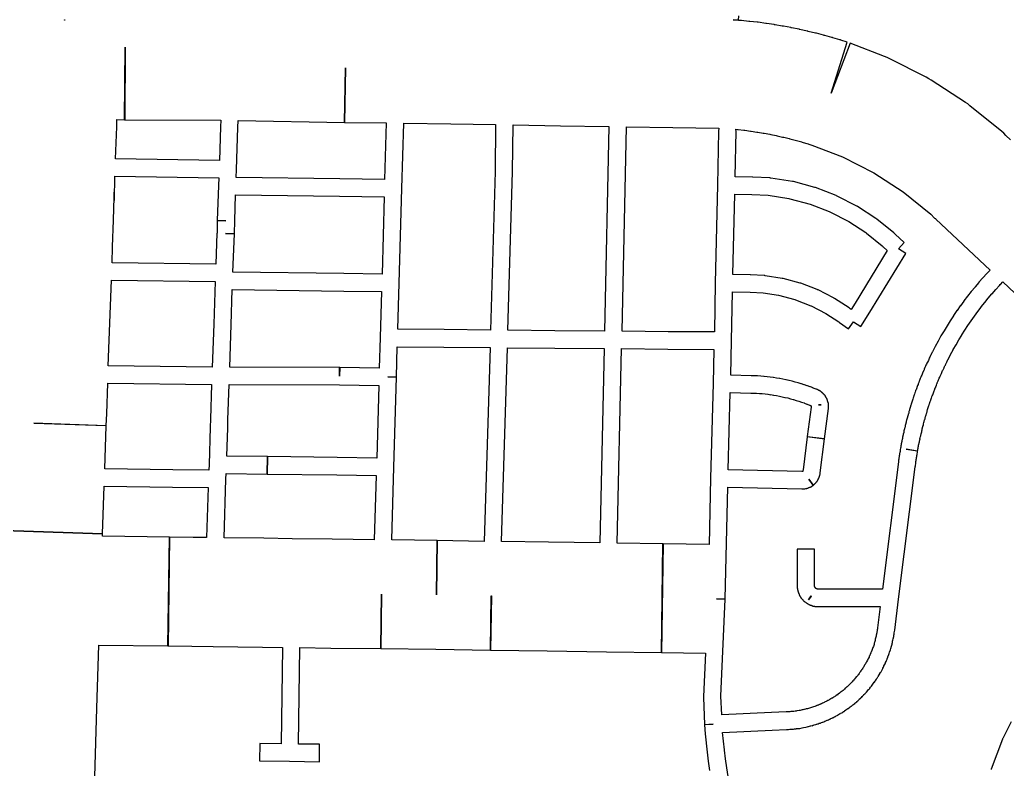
# Model space of a CAD drawing. Extents: x 0 to 1129, y 203 to 1017.
# Drawn here: x 811.9 to 876, y 419.3 to 467.9 of the extents above; entities that cross this region are included whole.
import ezdxf

# ---------------------------------------------------------------- set-up
doc = ezdxf.new("R2010")
doc.units = 0
doc.layers.get('0').update_dxf_attribs({"linetype": 'CONTINUOUS'})

msp = doc.modelspace()

# ---------------------------------------------------------------- linework, layer by layer
at = {"color": 1}
for points in [[(814.775556, 467.889765), (814.803778, 467.889765), (814.803778, 467.882766), (814.775556, 467.882766), (814.775556, 467.889765)], [(876.159115, 460.100545), (875.869848, 460.396855), (875.735781, 460.530922), (875.59467, 460.643811), (873.527404, 462.308922), (873.386293, 462.435922), (873.238115, 462.527656), (871.015626, 463.981078), (870.853337, 464.072811), (870.691048, 464.164545), (868.334515, 465.363966), (868.165182, 465.448633), (867.995848, 465.519211), (865.766293, 466.379966), (864.517448, 463.134411), (865.56167, 466.450545), (865.159492, 466.570478), (865.124226, 466.591701), (865.096004, 466.5987), (864.630337, 466.732767), (864.602115, 466.739766), (864.573892, 466.746765), (864.108226, 466.880832), (864.072959, 466.887831), (864.03767, 466.89483), (863.572004, 467.02183), (863.543781, 467.028829), (863.515559, 467.028829), (863.042826, 467.141718), (863.007559, 467.155942), (862.972293, 467.162941), (862.492515, 467.268786), (862.471292, 467.275785), (862.44307, 467.282784), (861.956247, 467.381584), (861.928025, 467.381584), (861.906802, 467.388583), (861.427024, 467.480294), (861.391758, 467.487294), (861.356469, 467.494293), (860.883758, 467.578959), (860.848469, 467.578959), (860.820247, 467.585958), (860.333402, 467.656514), (860.30518, 467.663513), (860.283957, 467.663513), (859.797112, 467.734046), (859.761846, 467.734046), (859.726579, 467.741045), (859.239734, 467.79749), (859.211512, 467.79749), (859.190289, 467.79749), (858.703444, 467.846867), (858.668155, 467.846867), (858.632889, 467.853866), (858.52, 467.860865), (858.52, 467.874864), (858.167222, 467.889088), (858.52, 467.882089), (858.527044, 468.143765)], [(818.719622, 466.118809), (818.6914, 461.412742), (824.928511, 461.377476), (824.907288, 460.947098), (824.829666, 458.76692), (818.091622, 458.872742), (818.169221, 460.961187), (818.183445, 461.419809), (818.677312, 461.41281), (818.719622, 466.118809)], [(833.007111, 464.771345), (832.957711, 461.243567), (835.66, 461.208301), (835.554155, 457.539412), (832.654333, 457.581745), (832.647334, 457.581745), (825.923401, 457.673479), (825.937399, 458.174412), (826.036177, 460.9049), (826.0574, 461.363523), (832.950667, 461.243567), (833.007111, 464.771345)], [(836.795933, 461.19446), (839.843933, 461.138016), (842.757889, 461.095683), (842.7226, 458.061794), (842.7226, 458.054795), (842.419222, 447.767817), (839.406511, 447.796039), (836.407889, 447.817263), (836.499622, 450.808818), (836.668956, 456.947151), (836.795933, 461.19446)], [(843.886778, 461.081572), (846.970067, 461.025127), (850.109778, 460.97575), (849.827556, 447.704238), (846.603178, 447.725461), (843.548111, 447.753684), (843.851489, 458.026572), (843.851489, 458.033572), (843.886778, 461.081572)], [(851.238667, 460.954572), (854.2514, 460.905171), (857.228822, 460.862861), (857.221823, 460.672349), (857.151267, 457.16575), (857.010156, 450.836905), (856.946645, 447.640727), (853.941001, 447.66195), (850.95649, 447.690172), (851.238667, 460.954572)], [(858.350667, 460.792282), (858.442378, 460.785283), (858.491778, 460.778284), (858.851622, 460.742995), (858.922155, 460.735996), (859.289044, 460.679552), (859.338444, 460.672553), (859.698289, 460.616108), (859.761778, 460.609109), (860.121622, 460.545598), (860.185111, 460.538599), (860.544956, 460.468066), (860.6014, 460.461066), (860.968289, 460.383467), (861.024734, 460.369243), (861.377489, 460.291643), (861.448067, 460.277645), (861.800822, 460.192978), (861.850222, 460.17898), (862.195933, 460.087246), (862.266511, 460.073248), (862.619266, 459.974448), (862.619266, 459.967449), (863.035556, 459.85456), (863.084956, 459.833337), (863.275444, 459.769848), (865.265111, 459.014892), (867.290067, 457.97067), (869.188, 456.743026), (871.001266, 455.289559), (871.241178, 455.035559), (871.290556, 455.000292), (871.325845, 454.965026), (874.832444, 451.663026), (874.684289, 451.500737), (874.620778, 451.437248), (874.620778, 451.430249), (874.366778, 451.155094), (874.366778, 451.148094), (874.359779, 451.148094), (874.112846, 450.865872), (874.112846, 450.858873), (874.105846, 450.858873), (873.86598, 450.562562), (873.858981, 450.562562), (873.858981, 450.555563), (873.619092, 450.266274), (873.612093, 450.259275), (873.379248, 449.962942), (873.372249, 449.955943), (873.139427, 449.659632), (873.139427, 449.645408), (873.132428, 449.645408), (872.913695, 449.34203), (872.906695, 449.328032), (872.695006, 449.024632), (872.681008, 449.024632), (872.469319, 448.707143), (872.46232, 448.693145), (872.25772, 448.375634), (872.250721, 448.375634), (872.250721, 448.368634), (872.046098, 448.051146), (872.046098, 448.044147), (871.848543, 447.726635), (871.848543, 447.719636), (871.650987, 447.388014), (871.650987, 447.381015), (871.467565, 447.049392), (871.460566, 447.049392), (871.460566, 447.035394), (871.284166, 446.703772), (871.270168, 446.696773), (871.107879, 446.358106), (871.10088, 446.358106), (871.086656, 446.322817), (871.051389, 446.273439), (871.051389, 446.259215), (871.04439, 446.252216), (871.016168, 446.188727), (870.987946, 446.132283), (870.980946, 446.132283), (870.980946, 446.118059), (870.952724, 446.068681), (870.952724, 446.061682), (870.931501, 446.005238), (870.917277, 445.998239), (870.889055, 445.93475), (870.889055, 445.927751), (870.867832, 445.885418), (870.860833, 445.871419), (870.860833, 445.86442), (870.860833, 445.857421), (870.83261, 445.800977), (870.769122, 445.681044), (870.7409, 445.617532), (870.7409, 445.610533), (870.705633, 445.547044), (870.677411, 445.483556), (870.656188, 445.412978), (870.606788, 445.328311), (870.564477, 445.222489), (870.550253, 445.1872), (870.52903, 445.151933), (870.515031, 445.095489), (870.501033, 445.08849), (870.487035, 445.046134), (870.480036, 445.024911), (870.480036, 445.017912), (870.458813, 444.982645), (870.458813, 444.975646), (870.430591, 444.912135), (870.38119, 444.792179), (870.38119, 444.778181), (870.374191, 444.771182), (870.374191, 444.764183), (870.345969, 444.700694), (870.310703, 444.630138), (870.310703, 444.623139), (870.268347, 444.496162), (870.254348, 444.489163), (870.240124, 444.439785), (870.240124, 444.425561), (870.211902, 444.376183), (870.211902, 444.369184), (870.204903, 444.355186), (870.176681, 444.284608), (870.176681, 444.277609), (870.162683, 444.228209), (870.13446, 444.16472), (870.106238, 444.094164), (870.056861, 443.96012), (870.035638, 443.896609), (870.035638, 443.88961), (870.007415, 443.840232), (870.007415, 443.826234), (869.972149, 443.734523), (869.96515, 443.699234), (869.958151, 443.685236), (869.929928, 443.607613), (869.929928, 443.600614), (869.91593, 443.565348), (869.91593, 443.558349), (869.887708, 443.494837), (869.887708, 443.487838), (869.887708, 443.480839), (869.873484, 443.424395), (869.873484, 443.417396), (869.852261, 443.360951), (869.845262, 443.360951), (869.824039, 443.290396), (869.817039, 443.283396), (869.817039, 443.276397), (869.803041, 443.212886), (869.73953, 443.022397), (869.711308, 442.958886), (869.711308, 442.951887), (869.69731, 442.881331), (869.69731, 442.867333), (869.683311, 442.867333), (869.676312, 442.817933), (869.669313, 442.79671), (869.64809, 442.747332), (869.64809, 442.740333), (869.634092, 442.676822), (869.634092, 442.669823), (869.612869, 442.613378), (869.60587, 442.606379), (869.60587, 442.585156), (869.59887, 442.542823), (869.591871, 442.528825), (869.570648, 442.479424), (869.570648, 442.472425), (869.570648, 442.465426), (869.55665, 442.394848), (869.535427, 442.331359), (869.528428, 442.303137), (869.521429, 442.296138), (869.521429, 442.289139), (869.521429, 442.267916), (869.472028, 442.126805), (869.472028, 442.119806), (869.45803, 442.04925), (869.436807, 441.985761), (869.422583, 441.915183), (869.422583, 441.908184), (869.40136, 441.858784), (869.40136, 441.844786), (869.387362, 441.788341), (869.387362, 441.774117), (869.380363, 441.774117), (869.366139, 441.703584), (869.35214, 441.633006), (869.330917, 441.576562), (869.330917, 441.562563), (869.316919, 441.513163), (869.316919, 441.506164), (869.316919, 441.49194), (869.295696, 441.435496), (869.295696, 441.428497), (869.281472, 441.372052), (869.281472, 441.365053), (869.260249, 441.294475), (869.260249, 441.287476), (869.246251, 441.21692), (869.239252, 441.160476), (869.232252, 441.118142), (869.20403, 441.019365), (869.20403, 441.012366), (869.197031, 440.948877), (869.183033, 440.941878), (869.176034, 440.878366), (869.176034, 440.871367), (869.162036, 440.807879), (869.148037, 440.737323), (869.134039, 440.666767), (869.134039, 440.659768), (869.12704, 440.652769), (869.112816, 440.596325), (869.112816, 440.589326), (869.105817, 440.525837), (869.091819, 440.462348), (869.091819, 440.455349), (869.07782, 440.384794), (869.070821, 440.377794), (869.063822, 440.314283), (869.056823, 440.243728), (869.042825, 440.236729), (869.035826, 440.16615), (869.028827, 440.109706), (869.028827, 440.102707), (869.007604, 440.01804), (869.000604, 439.940418), (869.000604, 439.933419), (868.993605, 439.891085), (868.993605, 439.877087), (868.972382, 439.820643), (868.972382, 439.806644), (868.965383, 439.7502), (868.958384, 439.679644), (868.94416, 439.609089), (868.94416, 439.595091), (868.930162, 439.538646), (868.930162, 439.524648), (868.923163, 439.468204), (868.923163, 439.454205), (868.909164, 439.397761), (868.909164, 439.383763), (868.902165, 439.327318), (868.895166, 439.256763), (868.895166, 439.242764), (868.888167, 439.158098), (868.874169, 439.115764), (868.86717, 439.045209), (867.858237, 430.952498), (865.452281, 430.952498), (865.452281, 430.959497), (863.702503, 430.959497), (863.68128, 430.959497), (863.653058, 430.959497), (863.646059, 430.959497), (863.624836, 430.966496), (863.617836, 430.966496), (863.610837, 430.966496), (863.603838, 430.966496), (863.58984, 430.966496), (863.58984, 430.973495), (863.582841, 430.973495), (863.582841, 430.980494), (863.575842, 430.980494), (863.568843, 430.980494), (863.561844, 430.980494), (863.554844, 430.980494), (863.554844, 430.987494), (863.547845, 431.001492), (863.540846, 431.001492), (863.540846, 431.008491), (863.505557, 431.029714), (863.505557, 431.036713), (863.491559, 431.043712), (863.491559, 431.050711), (863.48456, 431.050711), (863.477561, 431.064935), (863.477561, 431.071934), (863.477561, 431.078934), (863.477561, 431.085933), (863.470562, 431.085933), (863.470562, 431.092932), (863.470562, 431.10693), (863.456563, 431.10693), (863.456563, 431.113929), (863.456563, 431.120928), (863.456563, 431.127927), (863.449564, 431.127927), (863.449564, 431.141926), (863.449564, 431.148925), (863.449564, 431.155924), (863.449564, 431.162923), (863.449564, 431.177147), (863.449564, 431.191145), (863.449564, 431.198144), (863.449564, 433.540589), (862.320675, 433.540589), (862.327674, 433.53359), (862.327674, 431.191145), (862.327674, 431.162923), (862.327674, 431.148925), (862.327674, 431.120702), (862.327674, 431.106478), (862.327674, 431.09248), (862.327674, 431.071257), (862.327674, 431.035991), (862.334674, 430.979546), (862.341673, 430.972547), (862.341673, 430.965548), (862.341673, 430.95155), (862.341673, 430.944551), (862.341673, 430.937551), (862.348672, 430.930552), (862.348672, 430.916554), (862.348672, 430.909555), (862.348672, 430.902556), (862.355671, 430.881333), (862.355671, 430.867335), (862.355671, 430.860335), (862.369669, 430.832113), (862.376668, 430.81089), (862.383667, 430.789667), (862.40489, 430.726178), (862.41189, 430.704955), (862.418889, 430.683732), (862.440112, 430.648466), (862.440112, 430.634467), (862.447111, 430.627468), (862.447111, 430.620469), (862.447111, 430.61347), (862.45411, 430.592247), (862.475333, 430.564025), (862.482332, 430.550026), (862.482332, 430.543027), (862.489331, 430.529029), (862.49633, 430.507806), (862.510329, 430.486583), (862.517328, 430.479584), (862.524327, 430.458361), (862.531326, 430.451362), (862.545324, 430.444362), (862.552323, 430.437363), (862.552323, 430.423365), (862.559322, 430.416366), (862.566322, 430.409367), (862.566322, 430.402368), (862.580546, 430.381145), (862.587545, 430.374146), (862.601543, 430.352922), (862.636832, 430.310589), (862.65083, 430.30359), (862.657829, 430.296591), (862.657829, 430.289592), (862.664828, 430.275594), (862.671828, 430.268594), (862.678827, 430.268594), (862.693051, 430.254596), (862.70005, 430.240598), (862.735316, 430.205309), (862.74954, 430.191311), (862.763538, 430.184312), (862.770538, 430.170313), (862.777537, 430.163314), (862.784536, 430.156315), (862.805759, 430.149316), (862.812758, 430.135318), (862.855091, 430.100029), (862.876314, 430.09303), (862.883314, 430.079031), (862.904537, 430.064807), (862.911536, 430.064807), (862.918535, 430.064807), (862.918535, 430.057808), (862.932533, 430.057808), (862.939532, 430.050809), (862.946531, 430.050809), (862.967754, 430.029586), (862.974754, 430.022587), (862.981753, 430.022587), (862.988752, 430.015588), (863.016974, 429.994365), (863.045196, 429.987366), (863.052195, 429.980367), (863.059194, 429.980367), (863.073193, 429.966368), (863.080192, 429.966368), (863.087191, 429.959369), (863.09419, 429.959369), (863.108188, 429.95237), (863.115187, 429.95237), (863.129186, 429.945371), (863.14341, 429.931373), (863.150409, 429.931373), (863.157408, 429.924374), (863.178631, 429.924374), (863.18563, 429.917375), (863.192629, 429.917375), (863.199628, 429.917375), (863.213626, 429.910375), (863.220626, 429.910375), (863.227625, 429.910375), (863.248848, 429.896151), (863.270071, 429.889152), (863.284295, 429.889152), (863.291294, 429.882153), (863.305292, 429.882153), (863.31929, 429.875154), (863.32629, 429.875154), (863.340514, 429.861156), (863.354512, 429.861156), (863.361511, 429.861156), (863.375509, 429.854157), (863.382508, 429.854157), (863.396732, 429.854157), (863.403731, 429.854157), (863.41773, 429.847158), (863.431728, 429.847158), (863.438727, 429.847158), (863.445726, 429.847158), (863.452725, 429.847158), (863.466723, 429.840159), (863.473722, 429.840159), (863.5231, 429.833159), (863.5725, 429.833159), (863.579499, 429.833159), (863.593723, 429.833159), (863.621946, 429.833159), (863.650168, 429.833159), (863.699545, 429.833159), (865.449323, 429.833159), (865.449323, 429.82616), (867.707101, 429.82616), (867.530701, 428.443271), (867.523702, 428.37976), (867.523702, 428.372761), (867.516703, 428.309272), (867.516703, 428.302273), (867.509703, 428.238762), (867.509703, 428.231763), (867.48848, 428.182385), (867.48848, 428.168387), (867.481481, 428.111943), (867.474482, 428.048454), (867.460484, 428.027231), (867.453485, 427.977831), (867.453485, 427.970831), (867.439487, 427.907343), (867.425488, 427.836765), (867.41149, 427.773276), (867.41149, 427.766277), (867.390267, 427.702766), (867.390267, 427.695766), (867.390267, 427.688767), (867.383268, 427.653501), (867.376269, 427.632278), (867.34098, 427.498211), (867.319757, 427.441766), (867.305533, 427.378278), (867.305533, 427.371279), (867.263222, 427.244256), (867.263222, 427.237257), (867.235, 427.173768), (867.213777, 427.110257), (867.213777, 427.103258), (867.206777, 427.103258), (867.164422, 426.983325), (867.164422, 426.969326), (867.122111, 426.856438), (867.107887, 426.849438), (867.093889, 426.792994), (867.086889, 426.785995), (867.058667, 426.722506), (867.030445, 426.666062), (867.030445, 426.651838), (867.002223, 426.60246), (866.981, 426.538949), (866.945711, 426.47546), (866.945711, 426.468461), (866.917488, 426.419061), (866.910489, 426.405063), (866.889266, 426.355685), (866.882267, 426.348686), (866.818778, 426.22873), (866.818778, 426.221731), (866.783512, 426.172331), (866.748223, 426.108842), (866.720001, 426.066509), (866.713001, 426.045286), (866.677735, 425.995886), (866.677735, 425.981887), (866.642468, 425.93251), (866.642468, 425.925511), (866.607179, 425.876133), (866.607179, 425.869134), (866.57189, 425.819756), (866.536624, 425.763312), (866.529625, 425.756313), (866.501402, 425.713979), (866.494403, 425.692756), (866.459114, 425.650446), (866.416804, 425.586934), (866.381514, 425.537557), (866.367516, 425.530558), (866.33225, 425.48118), (866.33225, 425.474181), (866.289894, 425.424803), (866.254627, 425.375403), (866.247628, 425.361405), (866.212339, 425.319071), (866.170006, 425.262627), (866.156008, 425.255628), (866.10663, 425.192117), (866.10663, 425.185118), (866.078408, 425.156895), (866.071409, 425.149896), (866.03612, 425.107563), (865.993809, 425.051118), (865.979585, 425.044119), (865.944318, 425.008853), (865.937319, 425.001854), (865.894963, 424.952454), (865.852653, 424.903053), (865.838429, 424.903053), (865.796118, 424.846609), (865.753762, 424.804298), (865.746763, 424.797299), (865.711496, 424.76201), (865.697272, 424.755011), (865.654962, 424.705611), (865.647962, 424.705611), (865.584451, 424.635078), (865.577452, 424.635078), (865.556229, 424.606855), (865.54923, 424.606855), (865.506897, 424.5645), (865.499897, 424.5645), (865.45052, 424.522189), (865.443521, 424.522189), (865.394143, 424.465744), (865.344766, 424.430455), (865.337766, 424.423456), (865.295433, 424.38819), (865.238989, 424.345856), (865.23199, 424.345856), (865.23199, 424.338857), (865.1967, 424.310635), (865.182702, 424.289412), (865.168704, 424.289412), (865.161705, 424.282413), (865.084105, 424.218924), (865.062882, 424.211925), (864.971148, 424.134303), (864.95715, 424.134303), (864.90775, 424.084902), (864.90775, 424.099126), (864.851306, 424.049726), (864.844306, 424.049726), (864.801973, 424.01446), (864.794974, 424.01446), (864.73853, 423.979171), (864.675041, 423.943882), (864.675041, 423.936882), (864.668042, 423.936882), (864.625686, 423.90866), (864.604463, 423.894662), (864.562129, 423.86644), (864.562129, 423.873439), (864.498641, 423.831083), (864.442196, 423.795817), (864.385752, 423.767594), (864.378753, 423.760595), (864.322308, 423.732373), (864.315309, 423.732373), (864.25182, 423.697084), (864.25182, 423.690085), (864.209487, 423.676087), (864.202488, 423.676087), (864.138999, 423.640798), (864.132, 423.640798), (864.089644, 423.612575), (864.068421, 423.605576), (864.026088, 423.577354), (864.019089, 423.577354), (863.955577, 423.549132), (863.892066, 423.52091), (863.885067, 423.51391), (863.828623, 423.499912), (863.821623, 423.492913), (863.786334, 423.47169), (863.779335, 423.47169), (863.708802, 423.443468), (863.708802, 423.436469), (863.701803, 423.436469), (863.638292, 423.408246), (863.638292, 423.42247), (863.574803, 423.394248), (863.504248, 423.366026), (863.468959, 423.351802), (863.461959, 423.351802), (863.384337, 423.32358), (863.320848, 423.295358), (863.313849, 423.295358), (863.250338, 423.281359), (863.186827, 423.260136), (863.186827, 423.253137), (863.179828, 423.253137), (863.116339, 423.231914), (863.052828, 423.217916), (863.045828, 423.217916), (862.98234, 423.196693), (862.93294, 423.182469), (862.911716, 423.182469), (862.862339, 423.161246), (862.85534, 423.161246), (862.784784, 423.147247), (862.721295, 423.126024), (862.721295, 423.140248), (862.657784, 423.119025), (862.650785, 423.119025), (862.516741, 423.083759), (862.516741, 423.090758), (862.45323, 423.076759), (862.44623, 423.076759), (862.326297, 423.055536), (862.305074, 423.055536), (862.255674, 423.048537), (862.248675, 423.048537), (862.185186, 423.041538), (862.114608, 423.020315), (862.107609, 423.020315), (862.051164, 423.013316), (862.051164, 423.020315), (861.980609, 423.013316), (861.97361, 423.013316), (861.910121, 423.006317), (861.839566, 422.999318), (861.832566, 422.999318), (861.769078, 422.999318), (861.719678, 422.985094), (861.684411, 422.985094), (861.627967, 422.985094), (861.613968, 422.985094), (861.59997, 422.985094), (860.647459, 422.942783), (857.423081, 422.801672), (857.373681, 424.001094), (857.366682, 424.001094), (857.655948, 430.315827), (857.091504, 430.33705), (857.655948, 430.322826), (857.825282, 437.575937), (862.630126, 437.463049), (862.637126, 437.463049), (862.686503, 437.463049), (862.700501, 437.463049), (862.735768, 437.463049), (862.756991, 437.470048), (862.792257, 437.470048), (862.827546, 437.470048), (862.883991, 437.484046), (862.905214, 437.484046), (862.912213, 437.484046), (862.919212, 437.491045), (862.93321, 437.491045), (862.94021, 437.491045), (862.947209, 437.491045), (862.954208, 437.505269), (862.968206, 437.505269), (862.975205, 437.505269), (862.989203, 437.512268), (863.003427, 437.512268), (863.052805, 437.526266), (863.081027, 437.540265), (863.095025, 437.547264), (863.15147, 437.575486), (863.165468, 437.575486), (863.179466, 437.582485), (863.186465, 437.589484), (863.193465, 437.589484), (863.214688, 437.596483), (863.221687, 437.596483), (863.235685, 437.617706), (863.249683, 437.617706), (863.263681, 437.624705), (863.263681, 437.631705), (863.284905, 437.645929), (863.298903, 437.652928), (863.320126, 437.659927), (863.334124, 437.68115), (863.355347, 437.688149), (863.355347, 437.695148), (863.080192, 438.083192), (863.362414, 437.709259), (863.369413, 437.709259), (863.383411, 437.716258), (863.39041, 437.723257), (863.39741, 437.723257), (863.404409, 437.730257), (863.425632, 437.75148), (863.432631, 437.758479), (863.432631, 437.765478), (863.43963, 437.765478), (863.460853, 437.786701), (863.467852, 437.7937), (863.474851, 437.7937), (863.496074, 437.814923), (863.496074, 437.821922), (863.503074, 437.828921), (863.510073, 437.835921), (863.524071, 437.849919), (863.53107, 437.856918), (863.538069, 437.863917), (863.545068, 437.877915), (863.552067, 437.877915), (863.552067, 437.891913), (863.566291, 437.898913), (863.58029, 437.912911), (863.601513, 437.941133), (863.608512, 437.948132), (863.608512, 437.96213), (863.636734, 437.983353), (863.643733, 438.004577), (863.650732, 438.011576), (863.650732, 438.018575), (863.657731, 438.032573), (863.657731, 438.039572), (863.67173, 438.046571), (863.67173, 438.05357), (863.685728, 438.074793), (863.685728, 438.081793), (863.692727, 438.088792), (863.692727, 438.10279), (863.706951, 438.109789), (863.706951, 438.116788), (863.71395, 438.123787), (863.71395, 438.137785), (863.720949, 438.144785), (863.727948, 438.173007), (863.741946, 438.180006), (863.741946, 438.187005), (863.748946, 438.208228), (863.748946, 438.215227), (863.748946, 438.222226), (863.755945, 438.229225), (863.755945, 438.236225), (863.762944, 438.257448), (863.762944, 438.271446), (863.776942, 438.285444), (863.776942, 438.292443), (863.776942, 438.299442), (863.783941, 438.299442), (863.783941, 438.306441), (863.79094, 438.327665), (863.79094, 438.334664), (863.79094, 438.355887), (863.797939, 438.362886), (863.797939, 438.369885), (863.797939, 438.376884), (863.811938, 438.412151), (863.818937, 438.433374), (863.818937, 438.447372), (863.818937, 438.461596), (863.818937, 438.482819), (863.818937, 438.511041), (864.101159, 440.705308), (862.979314, 440.846419), (862.704136, 438.687441), (862.704136, 438.680442), (862.704136, 438.673443), (862.697137, 438.638177), (862.690138, 438.624178), (862.690138, 438.61018), (862.690138, 438.603181), (862.683139, 438.603181), (862.683139, 438.596182), (862.669141, 438.596182), (862.669141, 438.589183), (862.662142, 438.589183), (862.662142, 438.582184), (862.655143, 438.582184), (862.648143, 438.582184), (862.634145, 438.582184), (862.619921, 438.582184), (857.850366, 438.702117), (857.977388, 443.711584), (859.303833, 443.676295), (859.310832, 443.676295), (859.494276, 443.676295), (859.508274, 443.676295), (859.684652, 443.669296), (859.691651, 443.669296), (859.875096, 443.648073), (859.875096, 443.655072), (860.051473, 443.640848), (860.058472, 443.640848), (860.234873, 443.619625), (860.248871, 443.619625), (860.425271, 443.598402), (860.43227, 443.598402), (860.615692, 443.570179), (860.615692, 443.577178), (860.792092, 443.541912), (860.799091, 443.541912), (860.975469, 443.51369), (860.989467, 443.51369), (861.165867, 443.478401), (861.172866, 443.478401), (861.349244, 443.443112), (861.356243, 443.443112), (861.525576, 443.400801), (861.532575, 443.400801), (861.708953, 443.358445), (861.715952, 443.358445), (861.885286, 443.309067), (861.892285, 443.309067), (862.068685, 443.25969), (862.082683, 443.25969), (862.244972, 443.203245), (862.25897, 443.203245), (862.421237, 443.153845), (862.435461, 443.146846), (862.597727, 443.090402), (862.611726, 443.083402), (862.774015, 443.034025), (862.788013, 443.019801), (862.950302, 442.963356), (862.9643, 442.963356), (863.126567, 442.899868), (863.140791, 442.892869), (863.154789, 442.892869), (863.161788, 442.892869), (863.161788, 442.878645), (863.168787, 442.878645), (863.182785, 442.871646), (863.189784, 442.864646), (863.196783, 442.864646), (863.196783, 442.857647), (863.203783, 442.857647), (863.203783, 442.843649), (863.217781, 442.843649), (863.217781, 442.83665), (863.217781, 442.829651), (863.22478, 442.808428), (863.22478, 442.801429), (863.22478, 442.78743), (863.22478, 442.773432), (862.977824, 440.854321), (864.099669, 440.71321), (864.346602, 442.66761), (864.346602, 442.695832), (864.353601, 442.731099), (864.353601, 442.766365), (864.353601, 442.773364), (864.353601, 442.787363), (864.353601, 442.843807), (864.353601, 442.857805), (864.353601, 442.864804), (864.353601, 442.893027), (864.346602, 442.907025), (864.346602, 442.914024), (864.346602, 442.935247), (864.346602, 443.01287), (864.332604, 443.048136), (864.325605, 443.055135), (864.325605, 443.076358), (864.318606, 443.083357), (864.318606, 443.090356), (864.318606, 443.118579), (864.311606, 443.125578), (864.311606, 443.139576), (864.311606, 443.146575), (864.297608, 443.153574), (864.297608, 443.160573), (864.297608, 443.174797), (864.290609, 443.188796), (864.290609, 443.195795), (864.28361, 443.209793), (864.28361, 443.216792), (864.28361, 443.223791), (864.276611, 443.245014), (864.262613, 443.252013), (864.262613, 443.259012), (864.262613, 443.266012), (864.24139, 443.322456), (864.227166, 443.336454), (864.227166, 443.343453), (864.220166, 443.364676), (864.206168, 443.378675), (864.206168, 443.392673), (864.199169, 443.399672), (864.199169, 443.406671), (864.185171, 443.41367), (864.185171, 443.427894), (864.178172, 443.434893), (864.171173, 443.441892), (864.171173, 443.448892), (864.164174, 443.46289), (864.150175, 443.469889), (864.143176, 443.476888), (864.143176, 443.483887), (864.136177, 443.497885), (864.129178, 443.512109), (864.129178, 443.519108), (864.107955, 443.540332), (864.100956, 443.547331), (864.093957, 443.55433), (864.079958, 443.561329), (864.072959, 443.575327), (864.072959, 443.582326), (864.058735, 443.59655), (864.037512, 443.610548), (864.030513, 443.624772), (864.023514, 443.631772), (864.009516, 443.64577), (863.995518, 443.659768), (863.988518, 443.666767), (863.974294, 443.680991), (863.967295, 443.680991), (863.960296, 443.68799), (863.953297, 443.694989), (863.953297, 443.701988), (863.939299, 443.715987), (863.925301, 443.722986), (863.897078, 443.73721), (863.890079, 443.751208), (863.88308, 443.758207), (863.876081, 443.765206), (863.861857, 443.772205), (863.854858, 443.772205), (863.854858, 443.786204), (863.847859, 443.786204), (863.847859, 443.793203), (863.826636, 443.800202), (863.819637, 443.800202), (863.812638, 443.807201), (863.791414, 443.8142), (863.77719, 443.828198), (863.770191, 443.835197), (863.756193, 443.835197), (863.749194, 443.842196), (863.720972, 443.849196), (863.713973, 443.863194), (863.699974, 443.870193), (863.678751, 443.877192), (863.636395, 443.898415), (863.629396, 443.905414), (863.565908, 443.933636), (863.558908, 443.933636), (863.36842, 444.004169), (863.361421, 444.011169), (863.177976, 444.07468), (863.177976, 444.081679), (863.170977, 444.081679), (862.980466, 444.145168), (862.980466, 444.152167), (862.973467, 444.152167), (862.79, 444.215678), (862.783001, 444.215678), (862.592489, 444.272122), (862.58549, 444.272122), (862.394979, 444.335611), (862.380981, 444.335611), (862.197514, 444.392056), (862.190514, 444.392056), (861.992959, 444.441456), (861.98596, 444.441456), (861.795449, 444.4979), (861.78145, 444.4979), (861.598006, 444.540211), (861.591007, 444.540211), (861.584008, 444.540211), (861.393519, 444.5755), (861.38652, 444.582499), (861.379521, 444.582499), (861.189032, 444.617766), (861.175034, 444.617766), (860.984522, 444.653032), (860.977523, 444.653032), (860.779968, 444.681254), (860.772969, 444.681254), (860.575413, 444.709477), (860.568414, 444.709477), (860.377925, 444.7307), (860.363701, 444.7307), (860.173213, 444.751923), (860.166214, 444.751923), (860.152215, 444.751923), (859.961704, 444.765921), (859.954705, 444.765921), (859.757149, 444.787144), (859.75015, 444.787144), (859.545528, 444.794143), (859.538529, 444.794143), (859.340973, 444.794143), (858.007484, 444.836499), (858.063929, 447.058988), (858.127418, 450.248099), (859.263351, 450.226876), (859.263351, 450.233875), (860.117084, 450.177431), (860.124083, 450.177431), (861.118905, 450.022208), (862.163128, 449.747053), (862.212528, 449.732829), (863.214394, 449.344785), (863.221393, 449.344785), (864.173882, 448.850896), (865.020549, 448.300562), (865.027548, 448.293563), (865.048771, 448.286564), (865.062995, 448.265341), (865.069994, 448.265341), (865.655616, 447.842008), (865.980149, 448.30063), (866.459927, 447.997253), (867.038505, 448.928586), (869.38095, 452.738586), (868.894105, 453.034897), (869.268061, 453.451186), (868.682438, 453.987408), (868.654216, 454.008631), (868.632993, 454.036853), (868.618995, 454.050852), (868.590773, 454.065076), (867.483039, 454.968187), (867.461816, 454.982185), (867.433594, 455.003408), (866.234127, 455.786586), (866.212904, 455.807809), (866.184681, 455.814808), (864.907615, 456.463919), (864.879392, 456.485142), (864.85117, 456.492142), (863.517681, 457.007186), (863.496458, 457.014185), (863.461192, 457.021184), (862.085347, 457.39514), (862.057125, 457.402139), (862.021858, 457.409138), (860.610747, 457.627871), (860.582525, 457.627871), (860.547259, 457.64187), (859.439525, 457.691247), (859.425527, 457.691247), (859.418528, 457.691247), (858.296683, 457.71247), (858.353128, 460.647582), (858.350667, 460.792282)], [(818.056378, 457.74435), (824.7874, 457.638528), (824.773176, 457.137595), (824.695576, 454.879817), (825.260021, 454.851595), (824.695576, 454.865593), (824.681578, 454.061282), (824.674579, 454.061282), (824.604001, 452.036327), (817.865957, 452.128038), (817.894179, 453.165216), (817.95769, 454.893815), (818.014135, 456.389593)], [(818.056378, 457.74435), (818.056378, 457.74435)], [(825.881, 456.544928), (832.633178, 456.453195), (835.525933, 456.410862), (835.384822, 451.401417), (832.9154, 451.429639), (825.711667, 451.528417), (825.8034, 454.019017), (825.238956, 454.04024), (825.810444, 454.033241), (825.824443, 454.844618), (825.881, 456.544928)], [(858.266, 456.580195), (859.373711, 456.558972), (859.387935, 456.558972), (860.432157, 456.509594), (861.786824, 456.297927), (861.843268, 456.290928), (863.162646, 455.924039), (864.390313, 455.45835), (864.446757, 455.430128), (865.667357, 454.809239), (866.77509, 454.089595), (866.817424, 454.054306), (867.840468, 453.228795), (867.875757, 453.193528), (867.882756, 453.172305), (867.903979, 453.165306), (868.165046, 452.925417), (866.076602, 449.517595), (865.815535, 449.101306), (865.752023, 449.150706), (865.738025, 449.164704), (865.738025, 449.171703), (865.723801, 449.178703), (865.716802, 449.185702), (865.68858, 449.206925), (864.736069, 449.820747), (864.707846, 449.84197), (864.679624, 449.848969), (863.677758, 450.37108), (863.649536, 450.378079), (863.621313, 450.399302), (862.562958, 450.801458), (862.541734, 450.808457), (862.513512, 450.815456), (861.419912, 451.111767), (861.384623, 451.118766), (861.356401, 451.118766), (860.234579, 451.295166), (860.213356, 451.302165), (860.185134, 451.302165), (859.296134, 451.344498), (859.282135, 451.344498), (859.275136, 451.344498), (858.153292, 451.365722), (858.266, 456.580195)], [(817.8306, 450.998042), (824.561622, 450.906332), (824.462822, 448.154665), (824.371111, 445.367732), (817.626, 445.452398), (817.8306, 450.998042)], [(857.852646, 418.806353), (857.753891, 419.363731), (857.753891, 419.37073), (857.676268, 419.935175), (857.676268, 419.942174), (857.605713, 420.506618), (857.605713, 420.520616), (857.542202, 421.085061), (857.542202, 421.09206), (857.485757, 421.656504), (857.485757, 421.663503), (860.70309, 421.811659), (861.62738, 421.846925), (861.655602, 421.846925), (861.71909, 421.846925), (861.733314, 421.846925), (861.754538, 421.846925), (861.839204, 421.861149), (861.846203, 421.861149), (861.916736, 421.868148), (861.93096, 421.868148), (861.937959, 421.868148), (862.001448, 421.875148), (862.008447, 421.875148), (862.071959, 421.875148), (862.078958, 421.875148), (862.085957, 421.875148), (862.156535, 421.882147), (862.163534, 421.882147), (862.170533, 421.882147), (862.2552, 421.896145), (862.2552, 421.903144), (862.332822, 421.910143), (862.403378, 421.917142), (862.410377, 421.917142), (862.48091, 421.924141), (862.487909, 421.924141), (862.643131, 421.952364), (862.65013, 421.952364), (862.720708, 421.973587), (862.727708, 421.973587), (862.734707, 421.973587), (862.889951, 422.008853), (862.960484, 422.015852), (862.967484, 422.022851), (862.974483, 422.022851), (863.037971, 422.044074), (863.04497, 422.044074), (863.115549, 422.058298), (863.122548, 422.058298), (863.193103, 422.079522), (863.207102, 422.079522), (863.214101, 422.079522), (863.284679, 422.107744), (863.284679, 422.093746), (863.355212, 422.121968), (863.362211, 422.121968), (863.432766, 422.143191), (863.503322, 422.164414), (863.510321, 422.164414), (863.524319, 422.164414), (863.580764, 422.192636), (863.594988, 422.192636), (863.651432, 422.213859), (863.66543, 422.213859), (863.67243, 422.220858), (863.750029, 422.249081), (863.841763, 422.270304), (863.848762, 422.284528), (863.855761, 422.284528), (863.898094, 422.298526), (863.96865, 422.326748), (863.982648, 422.326748), (864.053204, 422.35497), (864.123759, 422.39026), (864.130758, 422.39026), (864.215425, 422.425549), (864.27187, 422.446772), (864.278869, 422.446772), (864.349424, 422.482061), (864.356423, 422.482061), (864.419912, 422.517327), (864.426911, 422.517327), (864.497489, 422.54555), (864.497489, 422.552549), (864.560978, 422.580771), (864.567977, 422.580771), (864.574976, 422.58777), (864.638487, 422.623059), (864.638487, 422.61606), (864.70902, 422.651349), (864.70902, 422.658348), (864.779599, 422.68657), (864.786598, 422.693569), (864.800596, 422.693569), (864.85704, 422.728858), (864.920552, 422.764148), (864.927551, 422.778146), (864.998106, 422.813435), (865.061618, 422.848724), (865.068617, 422.855723), (865.132105, 422.89099), (865.139105, 422.897989), (865.20966, 422.933278), (865.223658, 422.940277), (865.273036, 422.975543), (865.280035, 422.982542), (865.336479, 423.017831), (865.343479, 423.017831), (865.406967, 423.067209), (865.413966, 423.067209), (865.413966, 423.074208), (865.477478, 423.109475), (865.484477, 423.109475), (865.484477, 423.116474), (865.547966, 423.151763), (865.547966, 423.158762), (865.611454, 423.20814), (865.618453, 423.20814), (865.738409, 423.299873), (865.752407, 423.299873), (865.759406, 423.313871), (865.837006, 423.370316), (865.844005, 423.38454), (865.858004, 423.391539), (865.872002, 423.391539), (865.879001, 423.398538), (865.94249, 423.454982), (865.998934, 423.497338), (866.055378, 423.546716), (866.069377, 423.546716), (866.069377, 423.560714), (866.125821, 423.603047), (866.125821, 423.610047), (866.189332, 423.652357), (866.189332, 423.666581), (866.245777, 423.708892), (866.252776, 423.715891), (866.302176, 423.758225), (866.316174, 423.772223), (866.351463, 423.807512), (866.429063, 423.878045), (866.478463, 423.927445), (866.478463, 423.934444), (866.485463, 423.934444), (866.541907, 423.990889), (866.548906, 423.997888), (866.591239, 424.054332), (866.605238, 424.054332), (866.654615, 424.10371), (866.654615, 424.110709), (866.71106, 424.167153), (866.76046, 424.216531), (866.767459, 424.230755), (866.823903, 424.280132), (866.823903, 424.287132), (866.830903, 424.287132), (866.873236, 424.35062), (866.92968, 424.414109), (866.957903, 424.449398), (866.964902, 424.449398), (867.028413, 424.519954), (867.028413, 424.526953), (867.035412, 424.533952), (867.08479, 424.597463), (867.134167, 424.660952), (867.141166, 424.660952), (867.141166, 424.667951), (867.1835, 424.724395), (867.1835, 424.731394), (867.225833, 424.780772), (867.225833, 424.794996), (867.282278, 424.851441), (867.324611, 424.921974), (867.33161, 424.921974), (867.38101, 424.985485), (867.367012, 424.985485), (867.41639, 425.048996), (867.423389, 425.048996), (867.423389, 425.055995), (867.465722, 425.119484), (867.465722, 425.126483), (867.472721, 425.126483), (867.50801, 425.189994), (867.557388, 425.260527), (867.564387, 425.260527), (867.599676, 425.316972), (867.599676, 425.331196), (867.606675, 425.338195), (867.634897, 425.387595), (867.641896, 425.401593), (867.677185, 425.450993), (867.684185, 425.457993), (867.684185, 425.472217), (867.719451, 425.54275), (867.768851, 425.599194), (867.804118, 425.669772), (867.811117, 425.68377), (867.881695, 425.810793), (867.881695, 425.824791), (867.916961, 425.895369), (867.952228, 425.965902), (867.952228, 425.972901), (867.987517, 426.043457), (868.022806, 426.106946), (868.022806, 426.113945), (868.058073, 426.1845), (868.058073, 426.191499), (868.086295, 426.255011), (868.093294, 426.26201), (868.121516, 426.325498), (868.121516, 426.332498), (868.156805, 426.41012), (868.156805, 426.424118), (868.206183, 426.551118), (868.213182, 426.565116), (868.269626, 426.706228), (868.269626, 426.713227), (868.269626, 426.720226), (868.297849, 426.790781), (868.319072, 426.861337), (868.319072, 426.868336), (868.375516, 427.023581), (868.38974, 427.101181), (868.403738, 427.101181), (868.403738, 427.10818), (868.417962, 427.178713), (868.417962, 427.185712), (868.453229, 427.312712), (868.460228, 427.340934), (868.474452, 427.354932), (868.481451, 427.411377), (868.481451, 427.418376), (868.495449, 427.488909), (868.495449, 427.495908), (868.509447, 427.495908), (868.516447, 427.566463), (868.516447, 427.573463), (868.530671, 427.644041), (868.530671, 427.65104), (868.551894, 427.721595), (868.551894, 427.735594), (868.565892, 427.806149), (868.565892, 427.813148), (868.587115, 427.890748), (868.594114, 427.961304), (868.601113, 427.968303), (868.615337, 428.038881), (868.615337, 428.052879), (868.615337, 428.059878), (868.622336, 428.130434), (868.636335, 428.208056), (868.636335, 428.215055), (868.650333, 428.285611), (868.904333, 430.310544), (869.983822, 438.897166), (869.990821, 438.953611), (869.99782, 439.010055), (870.011818, 439.087655), (870.011818, 439.094654), (870.018817, 439.158166), (870.025816, 439.221654), (870.025816, 439.228653), (870.032815, 439.299231), (870.046814, 439.36272), (870.053813, 439.426209), (870.053813, 439.433208), (870.060812, 439.496719), (870.082035, 439.567252), (870.089034, 439.623697), (870.089034, 439.637921), (870.096033, 439.694365), (870.096033, 439.708363), (870.103032, 439.743652), (870.11703, 439.821252), (870.131029, 439.89183), (870.131029, 439.89883), (870.131029, 439.905829), (869.390184, 440.039895), (870.131029, 439.919962), (870.145027, 439.976407), (870.152026, 440.025784), (870.159025, 440.047007), (870.166024, 440.096408), (870.166024, 440.103407), (870.180022, 440.159851), (870.180022, 440.16685), (870.194246, 440.230362), (870.194246, 440.237361), (870.201246, 440.300849), (870.201246, 440.307849), (870.222469, 440.37136), (870.222469, 440.378359), (870.229468, 440.434803), (870.229468, 440.441802), (870.250691, 440.505314), (870.25769, 440.561758), (870.25769, 440.575756), (870.271688, 440.632201), (870.271688, 440.646199), (870.292911, 440.702644), (870.285912, 440.702644), (870.29991, 440.766155), (870.328133, 440.86491), (870.335132, 440.907266), (870.335132, 440.914265), (870.342131, 440.963665), (870.342131, 440.970664), (870.363354, 441.020065), (870.363354, 441.027064), (870.377352, 441.097619), (870.398575, 441.16113), (870.398575, 441.16813), (870.405574, 441.224574), (870.405574, 441.231573), (870.419798, 441.288018), (870.419798, 441.295017), (870.441022, 441.365572), (870.45502, 441.429061), (870.45502, 441.43606), (870.476243, 441.499571), (870.469244, 441.499571), (870.483242, 441.548949), (870.490241, 441.555948), (870.511464, 441.626481), (870.525462, 441.689992), (870.546686, 441.760548), (870.56091, 441.824037), (870.55391, 441.824037), (870.589199, 441.943992), (870.596199, 441.957991), (870.596199, 441.96499), (870.617422, 442.007346), (870.617422, 442.014345), (870.63142, 442.0849), (870.645644, 442.141345), (870.652643, 442.155343), (870.666641, 442.204743), (870.666641, 442.218741), (870.680639, 442.22574), (870.687639, 442.275118), (870.694638, 442.289342), (870.701637, 442.331653), (870.701637, 442.345877), (870.72286, 442.402321), (870.729859, 442.416319), (870.751082, 442.46572), (870.751082, 442.472719), (870.751082, 442.486943), (870.76508, 442.53632), (870.76508, 442.543319), (870.786303, 442.599764), (870.786303, 442.606763), (870.807527, 442.670252), (870.871038, 442.860763), (870.892261, 442.924252), (870.892261, 442.931251), (870.906259, 442.987695), (870.913258, 442.994694), (870.934481, 443.051139), (870.934481, 443.058138), (870.934481, 443.065137), (870.94848, 443.121582), (870.955479, 443.128581), (870.976702, 443.177958), (870.9907, 443.227358), (870.9907, 443.234358), (871.011923, 443.304936), (871.018922, 443.304936), (871.018922, 443.318934), (871.025921, 443.340157), (871.06121, 443.438935), (871.06121, 443.445934), (871.089433, 443.495311), (871.089433, 443.502311), (871.117655, 443.565799), (871.159988, 443.692799), (871.159988, 443.699798), (871.181211, 443.749176), (871.18821, 443.763174), (871.202209, 443.812574), (871.230431, 443.876063), (871.251654, 443.939552), (871.258653, 443.953776), (871.272651, 444.01022), (871.28665, 444.01022), (871.28665, 444.017219), (871.307873, 444.080708), (871.357273, 444.200664), (871.392539, 444.271219), (871.378541, 444.271219), (871.399764, 444.306486), (871.406763, 444.313485), (871.406763, 444.327483), (871.406763, 444.334482), (871.470252, 444.475593), (871.498474, 444.539105), (871.498474, 444.546104), (871.512473, 444.574326), (871.512473, 444.581325), (871.540695, 444.630725), (871.540695, 444.644724), (871.568917, 444.701168), (871.59014, 444.757612), (871.59014, 444.764612), (871.63954, 444.863389), (871.681874, 444.948056), (871.674874, 444.948056), (871.710164, 445.011545), (871.731387, 445.075056), (871.759609, 445.138567), (871.787831, 445.187945), (871.787831, 445.194944), (871.851342, 445.321921), (871.865341, 445.35721), (871.87234, 445.385433), (871.87234, 445.392432), (871.886564, 445.399431), (871.907787, 445.441764), (871.900788, 445.441764), (871.936077, 445.498209), (871.936077, 445.505208), (871.964299, 445.561652), (871.964299, 445.568651), (871.992521, 445.618052), (871.99952, 445.63205), (872.027743, 445.68145), (872.027743, 445.688449), (872.048966, 445.744894), (872.062964, 445.751893), (872.076962, 445.794226), (872.076962, 445.808224), (872.083961, 445.808224), (872.105184, 445.843513), (872.274518, 446.168046), (872.274518, 446.175045), (872.443851, 446.492557), (872.45085, 446.499556), (872.627228, 446.81), (872.627228, 446.816999), (872.810672, 447.127444), (872.810672, 447.134443), (873.008228, 447.444887), (873.008228, 447.451886), (873.198716, 447.755264), (873.198716, 447.762263), (873.403339, 448.065641), (873.403339, 448.07264), (873.607961, 448.361906), (873.61496, 448.368905), (873.826627, 448.672306), (873.819628, 448.672306), (874.038361, 448.961572), (874.045361, 448.968571), (874.25705, 449.250793), (874.264049, 449.264792), (874.489827, 449.547014), (874.496826, 449.554013), (874.715559, 449.829191), (874.722558, 449.83619), (874.955403, 450.111368), (874.962402, 450.118367), (875.209335, 450.393545), (875.202336, 450.393545), (875.456336, 450.661656), (875.498692, 450.725167), (875.51269, 450.725167), (875.657933, 450.885154)], [(875.657933, 450.885154), (878.000378, 448.68382)], [(825.669333, 450.398332), (832.901266, 450.299554), (835.349556, 450.271332), (835.257845, 447.272709), (835.2014, 445.30422), (832.640222, 445.33951), (832.633223, 444.775065), (832.633223, 445.33951), (825.500045, 445.360733), (825.591756, 448.112399), (825.669333, 450.398332)], [(836.3726, 446.687109), (839.399444, 446.665886), (842.391, 446.637664), (842.017044, 434.057597), (838.969044, 434.114042), (838.9126, 430.586264), (838.954956, 434.114042), (836.012778, 434.149308), (836.153889, 438.876553), (836.316155, 444.711486), (835.751711, 444.732709), (836.316155, 444.718711), (836.3726, 446.687109)], [(843.519889, 446.623598), (846.596111, 446.595376), (849.799333, 446.574153), (849.510067, 433.958819), (846.193933, 434.008197), (843.145933, 434.043486), (843.519889, 446.623598)], [(810.199085, 434.785956), (817.247574, 434.546045), (817.360463, 437.636401), (821.798418, 437.579956), (824.112641, 437.551734), (824.006796, 434.299112), (823.138951, 434.306111), (823.138951, 434.31311), (821.586729, 434.327108), (821.502063, 427.271553), (823.054285, 427.257554), (823.054285, 427.250555), (824.423085, 427.243556), (827.626285, 427.201223), (828.917463, 427.18), (828.832796, 420.921733), (827.456951, 420.942956), (827.442953, 419.814067), (829.38322, 419.785845), (831.323486, 419.757623), (831.33771, 420.886512), (829.959111, 420.906154), (830.043778, 427.164444), (832.068734, 427.136221), (835.300155, 427.100932), (835.342511, 430.62871), (835.34951, 430.62871), (835.30011, 427.100932), (838.870244, 427.058599), (842.426244, 426.99511), (842.475622, 430.529932), (842.482621, 430.529932), (842.43322, 426.99511), (846.102109, 426.952754), (849.947376, 426.89631), (853.510443, 426.846932), (853.602176, 433.902488), (850.638843, 433.944821), (850.928222, 446.560109)], [(850.928222, 446.560109), (853.933889, 446.531887), (856.918378, 446.510664), (856.861933, 444.295242), (856.706734, 438.156886), (856.607933, 433.860064), (853.616378, 433.902398), (853.510556, 426.846842), (856.368067, 426.804509), (856.241044, 423.989331), (856.234045, 423.961108), (856.241044, 423.932886), (856.311622, 422.183108), (856.876067, 422.204332), (856.876067, 422.197332), (856.311622, 422.162043), (856.353933, 421.576444), (856.353933, 421.56222), (856.410378, 420.983687), (856.410378, 420.976687), (856.410378, 420.962689), (856.480956, 420.384134), (856.480956, 420.377135), (856.551489, 419.791535), (856.551489, 419.784536), (856.636155, 419.198936)], [(817.590734, 444.32351), (824.328778, 444.238843), (824.251178, 441.973998), (824.244179, 441.473065), (824.166579, 439.052998), (824.152355, 438.679065), (821.809911, 438.707287), (817.4002, 438.763732), (817.491911, 441.557732), (812.792933, 441.719998), (817.491911, 441.57182), (817.520133, 442.33382), (817.590734, 444.32351)], [(825.457667, 444.231776), (832.633178, 444.210553), (835.173178, 444.175264), (835.039111, 439.455086), (832.463845, 439.497442), (827.962378, 439.553886), (827.941154, 438.424997), (832.45671, 438.368553), (835.010821, 438.326197), (834.883821, 434.163442), (832.153332, 434.191664), (829.563932, 434.22693), (827.722444, 434.255153), (825.133043, 434.290419), (825.260043, 438.093375), (825.274042, 438.460264), (827.941042, 438.424997), (827.95504, 439.553886), (825.316262, 439.589153), (825.372706, 441.430641), (825.379706, 441.938641), (825.457667, 444.231776)], [(863.755222, 442.919375), (863.868111, 442.919375), (863.818734, 442.905377), (863.705845, 442.905377), (863.755222, 442.919375)], [(816.654975, 415.813556), (816.88782, 423.228934), (817.007753, 427.328223), (821.495086, 427.271778), (821.586797, 434.327334), (817.240575, 434.383778), (817.247574, 434.539001), (810.199085, 434.785956)], [(863.226067, 430.530113), (863.226067, 430.50889), (863.056734, 430.269023), (863.226067, 430.530113)], [(876.200884, 422.352645), (875.664661, 421.273156), (875.643438, 421.244934), (875.636439, 421.223711), (874.916772, 419.276378), (874.902774, 419.262379)]]:
    msp.add_lwpolyline(points, dxfattribs=at)
msp.add_open_spline([(818.014135, 456.389593), (818.02881, 457.683277), (817.949291, 454.346079), (818.056378, 457.74435)], degree=3, dxfattribs=at)

doc.saveas('drawing.dxf')
